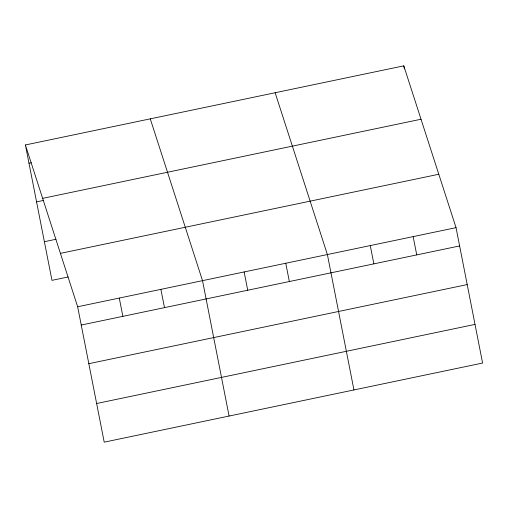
<?xml version="1.0" encoding="UTF-8"?>
<svg xmlns="http://www.w3.org/2000/svg" width="508" height="508" viewBox="0 0 508 508"><rect width="100%" height="100%" fill="white"/><g stroke="black" fill="none" stroke-linecap="round" stroke-linejoin="round"><path stroke-width="0.76" d="M25.4 144.958L403.784 65.843L456.038 227.648L482.6 363.042L104.216 442.157L77.654 306.762L25.4 144.958L51.962 280.353L68.148 276.968M28.988 163.246L31.299 162.757M42.647 198.355L421.024 119.24M36.57 201.886L43.504 200.438M44.38 241.706L55.944 239.287M60.414 253.365L438.791 174.257M77.654 306.762L456.038 227.648M81.242 325.044L459.626 245.936M88.824 363.69L467.208 284.582M96.634 403.511L475.018 324.396M275.133 92.742L327.387 254.546L353.949 389.941M150.266 118.853L202.521 280.657L229.083 416.046M403.784 65.843L404.381 68.891M413.156 236.614L416.744 254.902M370.269 245.58L373.856 263.868M285.763 263.252L289.35 281.534M244.145 271.951L247.733 290.239M160.896 289.357L164.484 307.645M119.278 298.063L122.866 316.344"/></g></svg>
